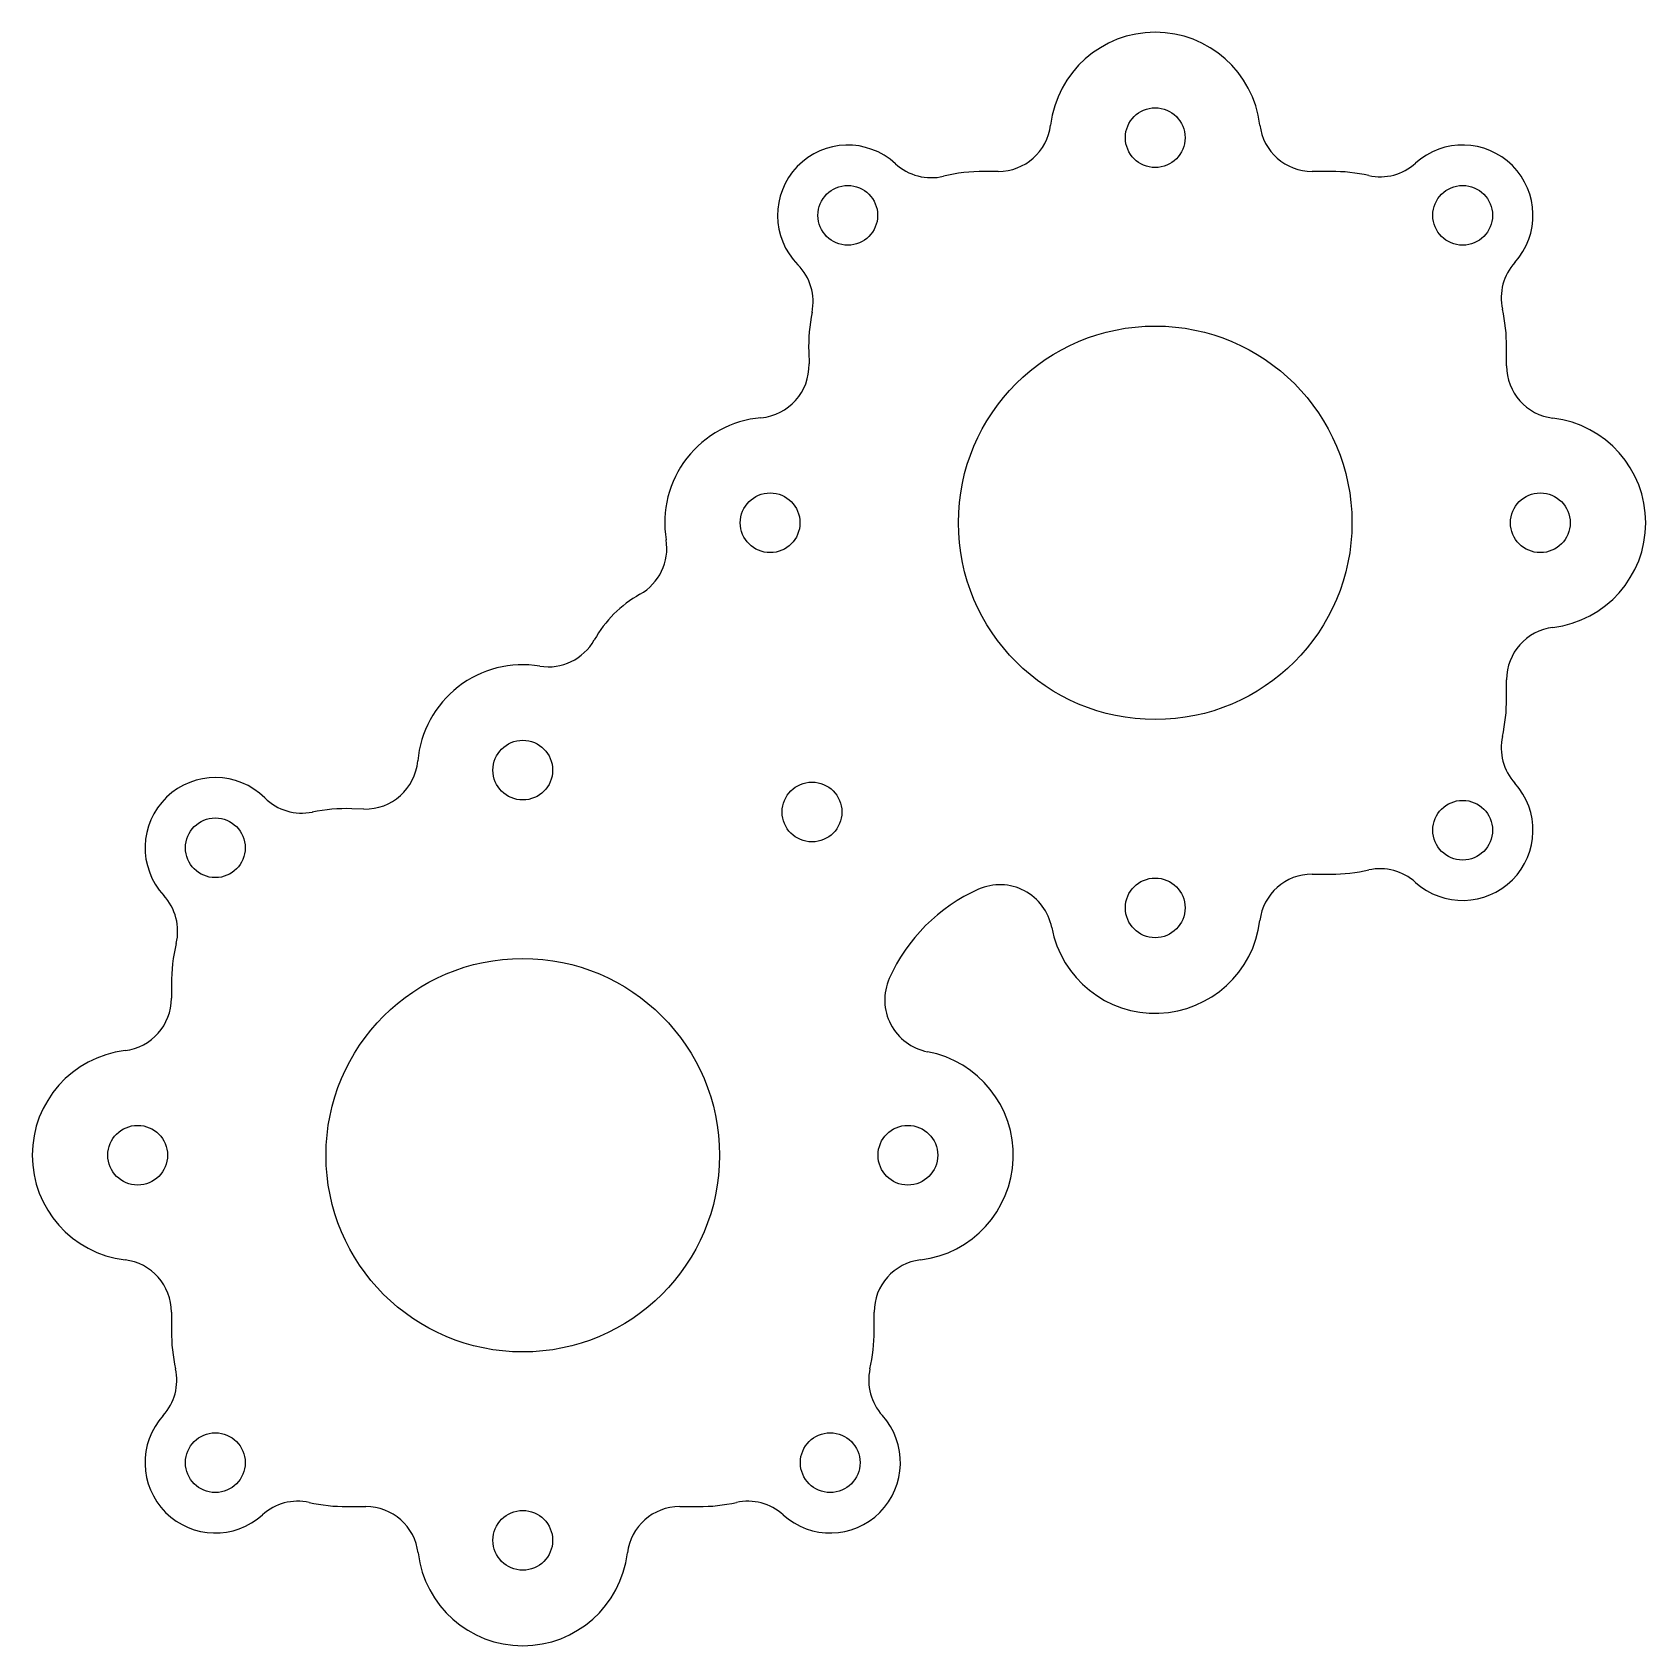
# Model space of a CAD drawing. Header units: millimetres. Extents: x -47.9 to 43.9, y -43.9 to 47.9.
import ezdxf

# ---------------------------------------------------------------- set-up
doc = ezdxf.new("R2010")
doc.units = ezdxf.units.MM

msp = doc.modelspace()

# ---------------------------------------------------------------- linework, layer by layer
at = {"color": 7, "linetype": 'Continuous', "lineweight": 25}
for p, q in [((7.065, 40), (6.271, 40)), ((26, 40), (24.935, 40)), ((-3.725, 29.733), (-3.707, 29.046)), ((36, 28.935), (36, 30)), ((36, 10), (36, 11.065)), ((-29.046, 3.707), (-29.733, 3.725)), ((24.935, 0), (26, 0)), ((-40, -6.271), (-40, -7.065)), ((-40, -24.935), (-40, -26)), ((0, -26), (0, -24.935)), ((-30, -36), (-28.935, -36)), ((-11.065, -36), (-10, -36))]:
    msp.add_line(p, q, dxfattribs=at)
for centre, radius in [((16, 41.92), 1.7), ((-1.5, 37.5), 1.7), ((33.5, 37.5), 1.7), ((16, 20), 11.2), ((-5.92, 20), 1.7), ((37.92, 20), 1.7), ((-20, 5.92), 1.7), ((-3.536, 3.536), 1.7), ((33.5, 2.5), 1.7), ((-37.5, 1.5), 1.7), ((16, -1.92), 1.7), ((-20, -16), 11.2), ((-41.92, -16), 1.7), ((1.92, -16), 1.7), ((-37.5, -33.5), 1.7), ((-2.5, -33.5), 1.7), ((-20, -37.92), 1.7)]:
    msp.add_circle(centre, radius, dxfattribs=at)
for centre, radius, start, end in [((16, 41.92), 6, 6.89011, 173.10989), ((7.065, 43), 3, 270, 353.10989), ((24.935, 43), 3, 186.89011, 270), ((-1.5, 37.5), 4, 47.29049, 224.74324), ((33.5, 37.5), 4, 317.89511, 132.10489), ((3.248, 42.644), 3, 227.29049, 283.44694), ((28.807, 42.693), 3, 257.53225, 312.10489), ((6.271, 30), 10, 90, 103.44694), ((26, 30), 10, 77.53225, 90), ((-6.472, 32.572), 3, 348.58679, 44.74324), ((38.693, 32.807), 3, 137.89511, 192.46775), ((26, 30), 10, 0, 12.46775), ((6.271, 30), 10, 168.58679, 181.53217), ((-6.706, 28.966), 3, 275.00778, 1.53217), ((39, 28.935), 3, 180, 263.10989), ((-5.92, 20), 6, 95.00778, 189.3159), ((37.92, 20), 6, 276.89011, 83.10989), ((-14.802, 18.543), 3, 299.33795, 9.3159), ((-10, 10), 6.8, 119.33795, 150.66205), ((39, 11.065), 3, 96.89011, 180), ((-18.543, 14.802), 3, 260.6841, 330.66205), ((-20, 5.92), 6, 80.6841, 174.99222), ((26, 10), 10, 347.53225, 0), ((38.693, 7.193), 3, 167.53225, 222.10489), ((-28.966, 6.706), 3, 268.46783, 354.99222), ((-37.5, 1.5), 4, 45.25676, 222.70951), ((33.5, 2.5), 4, 227.89511, 42.10489), ((-32.572, 6.472), 3, 225.25676, 281.41321), ((-30, -6.271), 10, 88.46783, 101.41321), ((24.935, -3), 3, 90, 173.10989), ((26, 10), 10, 270, 282.46775), ((28.807, -2.693), 3, 47.89511, 102.46775), ((10, -10), 10, 113.94819, 156.05181), ((7.159, -3.603), 3, 10.77322, 113.94819), ((-42.644, -3.248), 3, 346.55306, 42.70951), ((16, -1.92), 6, 190.77322, 353.10989), ((-30, -6.271), 10, 166.55306, 180), ((3.603, -7.159), 3, 156.05181, 259.22678), ((-43, -7.065), 3, 276.89011, 0), ((-41.92, -16), 6, 96.89011, 263.10989), ((1.92, -16), 6, 276.89011, 79.22678), ((-43, -24.935), 3, 0, 83.10989), ((3, -24.935), 3, 96.89011, 180), ((-30, -26), 10, 180, 192.46775), ((-10, -26), 10, 347.53225, 0), ((-42.693, -28.807), 3, 317.89511, 12.46775), ((2.693, -28.807), 3, 167.53225, 222.10489), ((-37.5, -33.5), 4, 137.89511, 312.10489), ((-2.5, -33.5), 4, 227.89511, 42.10489), ((-32.807, -38.693), 3, 77.53225, 132.10489), ((-30, -26), 10, 257.53225, 270), ((-10, -26), 10, 270, 282.46775), ((-7.193, -38.693), 3, 47.89511, 102.46775), ((-28.935, -39), 3, 6.89011, 90), ((-11.065, -39), 3, 90, 173.10989), ((-20, -37.92), 6, 186.89011, 353.10989)]:
    msp.add_arc(centre, radius, start, end, dxfattribs=at)

doc.saveas('drawing.dxf')
